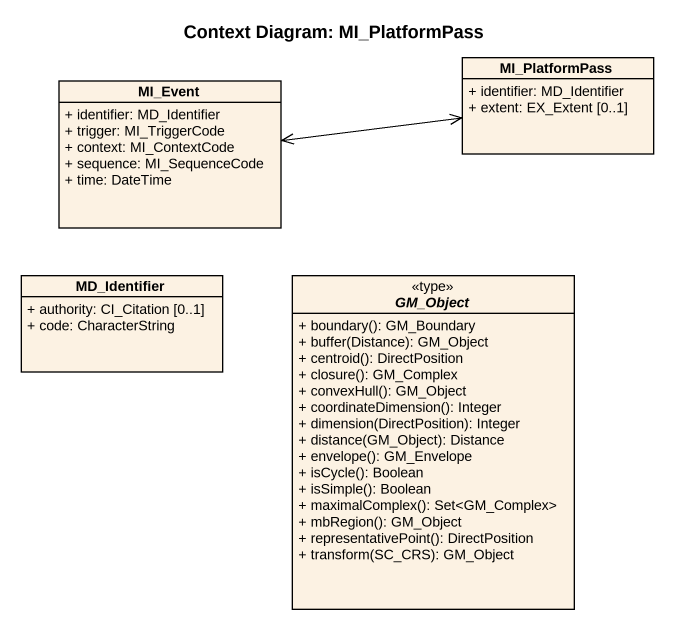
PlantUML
@startuml
title Context Diagram: MI_PlatformPass
hide circle
hide empty members
skinparam classAttributeIconSize 0
class MI_PlatformPass {
  + identifier: MD_Identifier
  + extent: EX_Extent [0..1]
}
class MI_Event {
  + identifier: MD_Identifier
  + trigger: MI_TriggerCode
  + context: MI_ContextCode
  + sequence: MI_SequenceCode
  + time: DateTime
}
class MD_Identifier {
  + authority: CI_Citation [0..1]
  + code: CharacterString
}
abstract class GM_Object <<type>> {
  + boundary(): GM_Boundary
  + buffer(Distance): GM_Object
  + centroid(): DirectPosition
  + closure(): GM_Complex
  + convexHull(): GM_Object
  + coordinateDimension(): Integer
  + dimension(DirectPosition): Integer
  + distance(GM_Object): Distance
  + envelope(): GM_Envelope
  + isCycle(): Boolean
  + isSimple(): Boolean
  + maximalComplex(): Set<GM_Complex>
  + mbRegion(): GM_Object
  + representativePoint(): DirectPosition
  + transform(SC_CRS): GM_Object
}
MI_Event <-right-> MI_PlatformPass
@enduml
